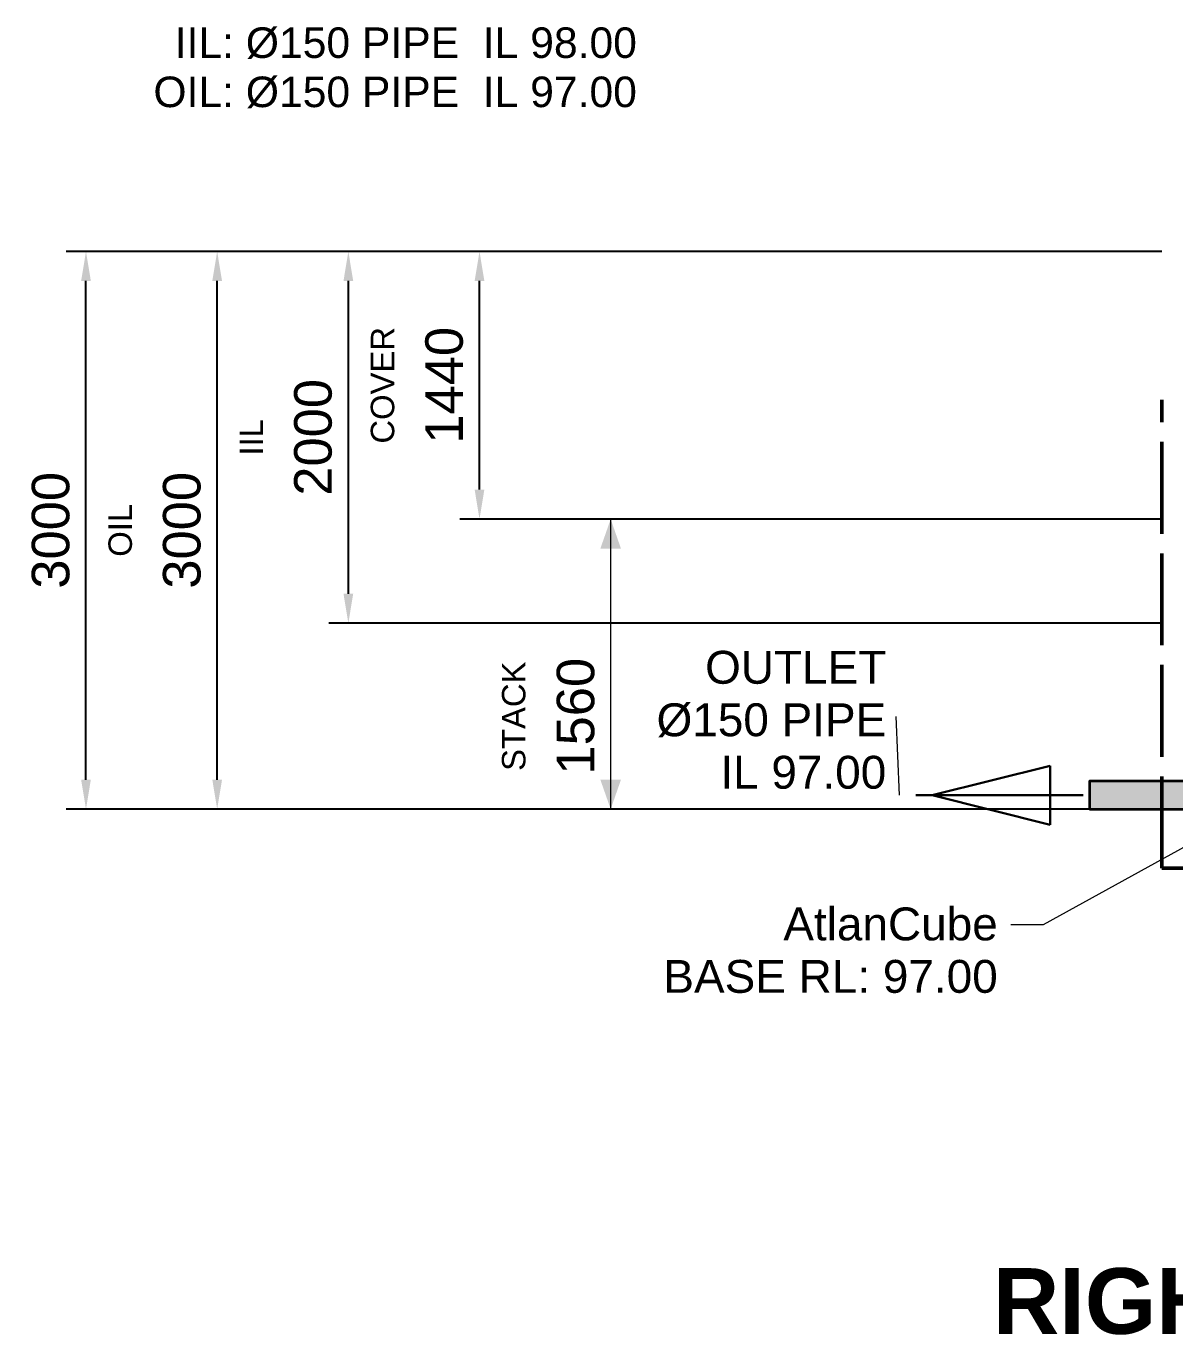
# Model space of a CAD drawing. Header units: millimetres. Extents: x 71 to 41929, y 71 to 131329.
# Drawn here: x 14772 to 20951, y 14590 to 21628 of the extents above; entities that cross this region are included whole.
import ezdxf
from ezdxf.enums import TextEntityAlignment as Align

# ---------------------------------------------------------------- set-up
doc = ezdxf.new("R2010")
doc.units = ezdxf.units.MM
doc.linetypes.add('DASH_494_106', pattern=[599.722222, 493.888889, -105.833333])
for name, color, linetype in [('ANNOTATIONS', 7, 'Continuous'), ('DIMENSIONS', 7, 'Continuous'), ('FLOW_OUTLET', 5, 'Continuous'), ('GEOFAB', 5, 'Continuous'), ('LEADERS', 7, 'Continuous'), ('PIPES', 7, 'Continuous')]:
    doc.layers.add(name, color=color, linetype=linetype)
doc.styles.add('ARIAL', font='arial.ttf')
doc.styles.add('ARIAL_BOLD', font='arialbd.ttf')
doc.dimstyles.get("Standard").update_dxf_attribs({"dimtxt": 2.5, "dimasz": 2.5, "dimexe": 1.25, "dimexo": 0.625, "dimtad": 1, "dimcen": 2.5, "dimazin": 3, "dimtfac": 1, "dimtmove": 0, "dimatfit": 3})

msp = doc.modelspace()

# ---------------------------------------------------------------- linework, layer by layer
at = {"layer": 'ANNOTATIONS', "lineweight": 18}
msp.add_line((19469, 17491.9), (19451.4, 17915.3), dxfattribs=at)
at = {"layer": 'DIMENSIONS', "lineweight": 18}
for p, q in [((20880.1, 18976.9), (17810.2, 18976.9)), ((17916.1, 17416.9), (17916.1, 18976.9)), ((20880.1, 17416.9), (17810.2, 17416.9))]:
    msp.add_line(p, q, dxfattribs=at)
at = {"layer": 'DIMENSIONS'}
for points in [[(17916.1, 18976.9), (17860.5, 18818.2), (17971.6, 18818.2)], [(17916.1, 17416.9), (17971.6, 17575.7), (17860.5, 17575.7)]]:
    msp.add_solid(points, dxfattribs=at)
at = {"layer": 'FLOW_OUTLET', "color": 5, "lineweight": 30}
for p, q in [((20280.4, 17650.7), (19645.4, 17491.9)), ((20280.4, 17333.2), (20280.4, 17650.7)), ((20456.8, 17491.9), (19557.2, 17491.9)), ((20280.4, 17333.2), (19645.4, 17491.9))]:
    msp.add_line(p, q, dxfattribs=at)
at = {"layer": 'GEOFAB', "color": 5, "linetype": 'DASH_494_106', "lineweight": 50}
for q in [(20880.1, 19618.1), (24965.1, 17099.4)]:
    msp.add_line((20880.1, 17099.4), q, dxfattribs=at)
at = {"layer": 'LEADERS', "lineweight": 18}
for p, q in [((20245.1, 16796.1), (21303.5, 17381.7)), ((20068.8, 16796.1), (20245.1, 16796.1))]:
    msp.add_line(p, q, dxfattribs=at)
at = {"layer": 'PIPES', "lineweight": 35}
msp.add_lwpolyline([(20492.1, 17416.9), (21197.6, 17416.9), (21197.6, 17566.9), (20492.1, 17566.9)], close=True, dxfattribs=at)
at = {"layer": 'PIPES', "true_color": 0xbfbfbf}
msp.add_solid([(20492.1, 17416.9), (21197.6, 17416.9), (20492.1, 17566.9), (21197.6, 17566.9)], dxfattribs=at)

# ---------------------------------------------------------------- texts
at = {"layer": 'ANNOTATIONS', "style": 'ARIAL'}
for s, height, p in [('IIL: Ø150 PIPE  IL 98.00', 164.183, (18057.2, 21457.6)), ('OIL: Ø150 PIPE  IL 97.00', 164.183, (18057.2, 21193.1)), ('OUTLET', 176.81, (19398.5, 18091.7)), ('Ø150 PIPE', 176.81, (19398.5, 17809.4)), ('IL 97.00', 176.81, (19398.5, 17527.2)), ('AtlanCube', 176.81, (19998.2, 16711.4)), ('BASE RL: 97.00', 176.812, (19998.2, 16429.2))]:
    msp.add_text(s, height=height, dxfattribs=at).set_placement(p, align=Align.RIGHT)
at = {"layer": 'ANNOTATIONS', "style": 'ARIAL_BOLD'}
msp.add_text('RIGHT ELEVATION VIEW', height=353.624, dxfattribs=at).set_placement((22922.6, 14594.7), align=Align.CENTER)
at = {"layer": 'DIMENSIONS', "style": 'ARIAL'}
for s, height, p in [('COVER', 126.29, (16751.9, 19696.9)), ('IIL', 126.29, (16046.3, 19416.9)), ('OIL', 126.29, (15340.8, 18916.9)), ('STACK', 126.29, (17457.5, 17916.9)), ('1560', 202.07, (17827.9, 17916.9))]:
    msp.add_text(s, height=height, rotation=90, dxfattribs=at).set_placement(p, align=Align.CENTER)

# ---------------------------------------------------------------- dimensions: what is measured, and where the dimension line sits
at = {"layer": 'DIMENSIONS'}
for base, p1 in [((15093.8, 17416.9), (20880.1, 17416.9)), ((15799.4, 17416.9), (20880.1, 17416.9)), ((16505, 18416.9), (20880.1, 18416.9)), ((17210.5, 18976.9), (20880.1, 18976.9))]:
    msp.add_linear_dim(base=base, p1=p1, p2=(20880.1, 20416.9), angle=90, dimstyle='Standard', override={"dimtxt": 202.071111, "dimasz": 158.75, "dimexe": 105.833333, "dimexo": 0, "dimgap": 88.194444, "dimtad": 1, "dimtih": 0, "dimtoh": 0, "dimdec": 0, "dimtxsty": 'ARIAL', "dimclrd": 7, "dimclre": 7, "dimclrt": 7}, dxfattribs=at).render()

doc.saveas('drawing.dxf')
